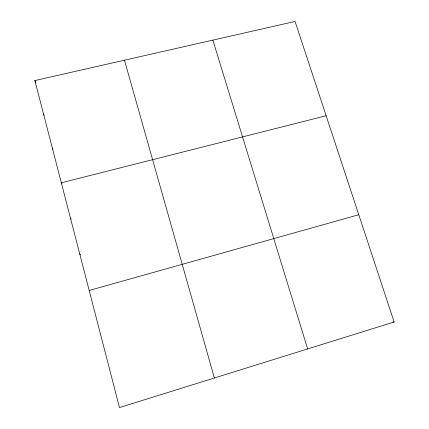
<?xml version="1.0" encoding="UTF-8"?>
<svg xmlns="http://www.w3.org/2000/svg" width="429" height="429" viewBox="0 0 429 429"><rect width="100%" height="100%" fill="white"/><g stroke="black" fill="none" stroke-linecap="round" stroke-linejoin="round"><path stroke-width="0.64" d="M394.128 322.002L119.487 407.55L34.872 80.555L295.066 21.45L394.128 322.002L392.841 322.007M89.189 290.46L358.773 214.736M326.147 115.75L61.326 182.792L61.964 183.885M79.74 253.941L80.577 254.858M70.453 218.055L71.166 219.09M52.359 148.128L52.944 149.26M43.538 114.055L44.085 115.203M34.872 80.555L35.902 82.867M212.848 40.128L307.652 348.938M124.464 60.205L214.371 377.992"/></g></svg>
